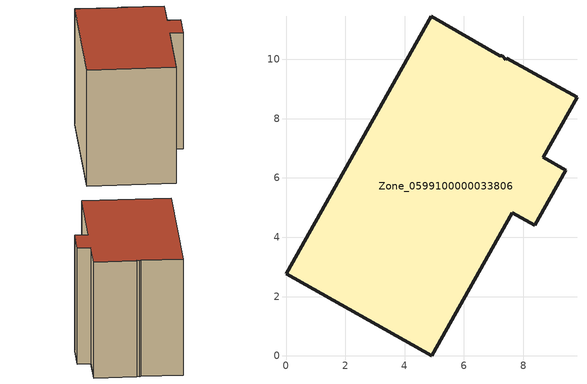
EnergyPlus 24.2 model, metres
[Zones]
Zone_0599100000033806
 floor ground (C_G): 7.21,10.11 7.29,10.12 7.41,9.98 7.44,10.03 9.81,8.71 8.68,6.69 9.43,6.26 8.39,4.41 7.63,4.83 4.91,0 0,2.76 4.89,11.45 z0
 wall outside (C_F): 8.68,6.69 9.81,8.71 7.44,10.03 7.41,9.98 7.29,10.12 7.21,10.11 4.89,11.45 0,2.76 4.91,0 7.63,4.83 8.39,4.41 9.43,6.26 8.68,6.69 z0:7.89
 roof outside (C_R): 7.29,10.12 7.21,10.11 4.89,11.45 0,2.76 4.91,0 7.63,4.83 8.39,4.41 9.43,6.26 8.68,6.69 9.81,8.71 7.44,10.03 7.41,9.98 z7.89
[BUILDING]
Pand.0599100000033806: North Axis=0; Terrain=City; Loads Convergence Tolerance Value=0.04; Temperature Convergence Tolerance Value=0.4; Solar Distribution=FullExterior; Maximum Number of Warmup Days=25; Minimum Number of Warmup Days=1
[Site:Location]
Rotterdam.The.Hague.AP_ZH_NLD Design_Conditions: Latitude=51.96; Longitude=4.45; Time Zone=1; Elevation=-4.5
[SITE:GROUNDTEMPERATURE:BUILDINGSURFACE]
18, 18, 18, 18, 18, 18, 18, 18, 18, 18, 18, 18
[MATERIAL] Thermal Absorptance=0.9; Solar Absorptance=0.7; Visible Absorptance=0.7
Name | Roughness | Thickness | Conductivity | Density | Specific Heat
G.D.1965 | MediumSmooth | 0.15 | 1 | 540 | 1210
F.D.1965 | Rough | 0.3 | 0.857143 | 1920 | 840
R.D.1965 | MediumRough | 0.2 | 0.08 | 1500 | 1000
[CONSTRUCTION]
C_G: G.D.1965
C_F: F.D.1965
C_R: R.D.1965
[ZONE]
Zone_0599100000033806: Type=1; Multiplier=1; Ceiling Height=Autocalculate; Volume=Autocalculate; Floor Area=autocalculate; Part of Total Floor Area=Yes
[ZONEINFILTRATION:DESIGNFLOWRATE]
Infil_Zone_0599100000033806: Zone or ZoneList or Space or SpaceList=Zone_0599100000033806; Schedule=AlwaysOn; Design Flow Rate Calculation Method=Flow/Area; Flow Rate per Floor Area=0.0042; Constant Term Coefficient=1; Temperature Term Coefficient=0; Velocity Term Coefficient=0; Velocity Squared Term Coefficient=0
[HVACTEMPLATE:ZONE:IDEALLOADSAIRSYSTEM]
Zone_0599100000033806: Maximum Heating Supply Air Temperature=50; Minimum Cooling Supply Air Temperature=13; Maximum Heating Supply Air Humidity Ratio=0.0156; Minimum Cooling Supply Air Humidity Ratio=0.0077; Heating Limit=NoLimit; Cooling Limit=NoLimit; Dehumidification Control Type=ConstantSensibleHeatRatio; Cooling Sensible Heat Ratio=0.7; Dehumidification Setpoint=60; Humidification Control Type=None; Humidification Setpoint=30; Outdoor Air Method=None; Outdoor Air Flow Rate per Person=0.00944; Outdoor Air Flow Rate per Zone Floor Area=0; Outdoor Air Flow Rate per Zone=0; Demand Controlled Ventilation Type=None; Outdoor Air Economizer Type=NoEconomizer; Heat Recovery Type=None; Sensible Heat Recovery Effectiveness=0.7; Latent Heat Recovery Effectiveness=0.65
[ZONECONTROL:THERMOSTAT]
ThermostatControl_Zone_0599100000033806: Zone or ZoneList=Zone_0599100000033806; Control Type Schedule=DualSetpointControlType; Control 1=Thermostat_Zone_0599100000033806; Temperature Difference Between Cutout And Setpoint=0
[THERMOSTATSETPOINT:DUALSETPOINT]
Thermostat_Zone_0599100000033806: Heating Setpoint Temperature Schedule=HeatingSetpoint_Zone_0599100000033806; Cooling Setpoint Temperature Schedule=CoolingSetpoint_Zone_0599100000033806
[SCHEDULE:COMPACT]
HeatingSetpoint_Zone_0599100000033806: Through: 12/31, For: AllDays, Until: 24:00, 21
CoolingSetpoint_Zone_0599100000033806: Through: 12/31, For: AllDays, Until: 24:00, 24
DualSetpointControlType: Through: 12/31, For: AllDays, Until: 24:00, 4
AlwaysOn: Through: 12/31, For: AllDays, Until: 24:00, 1
